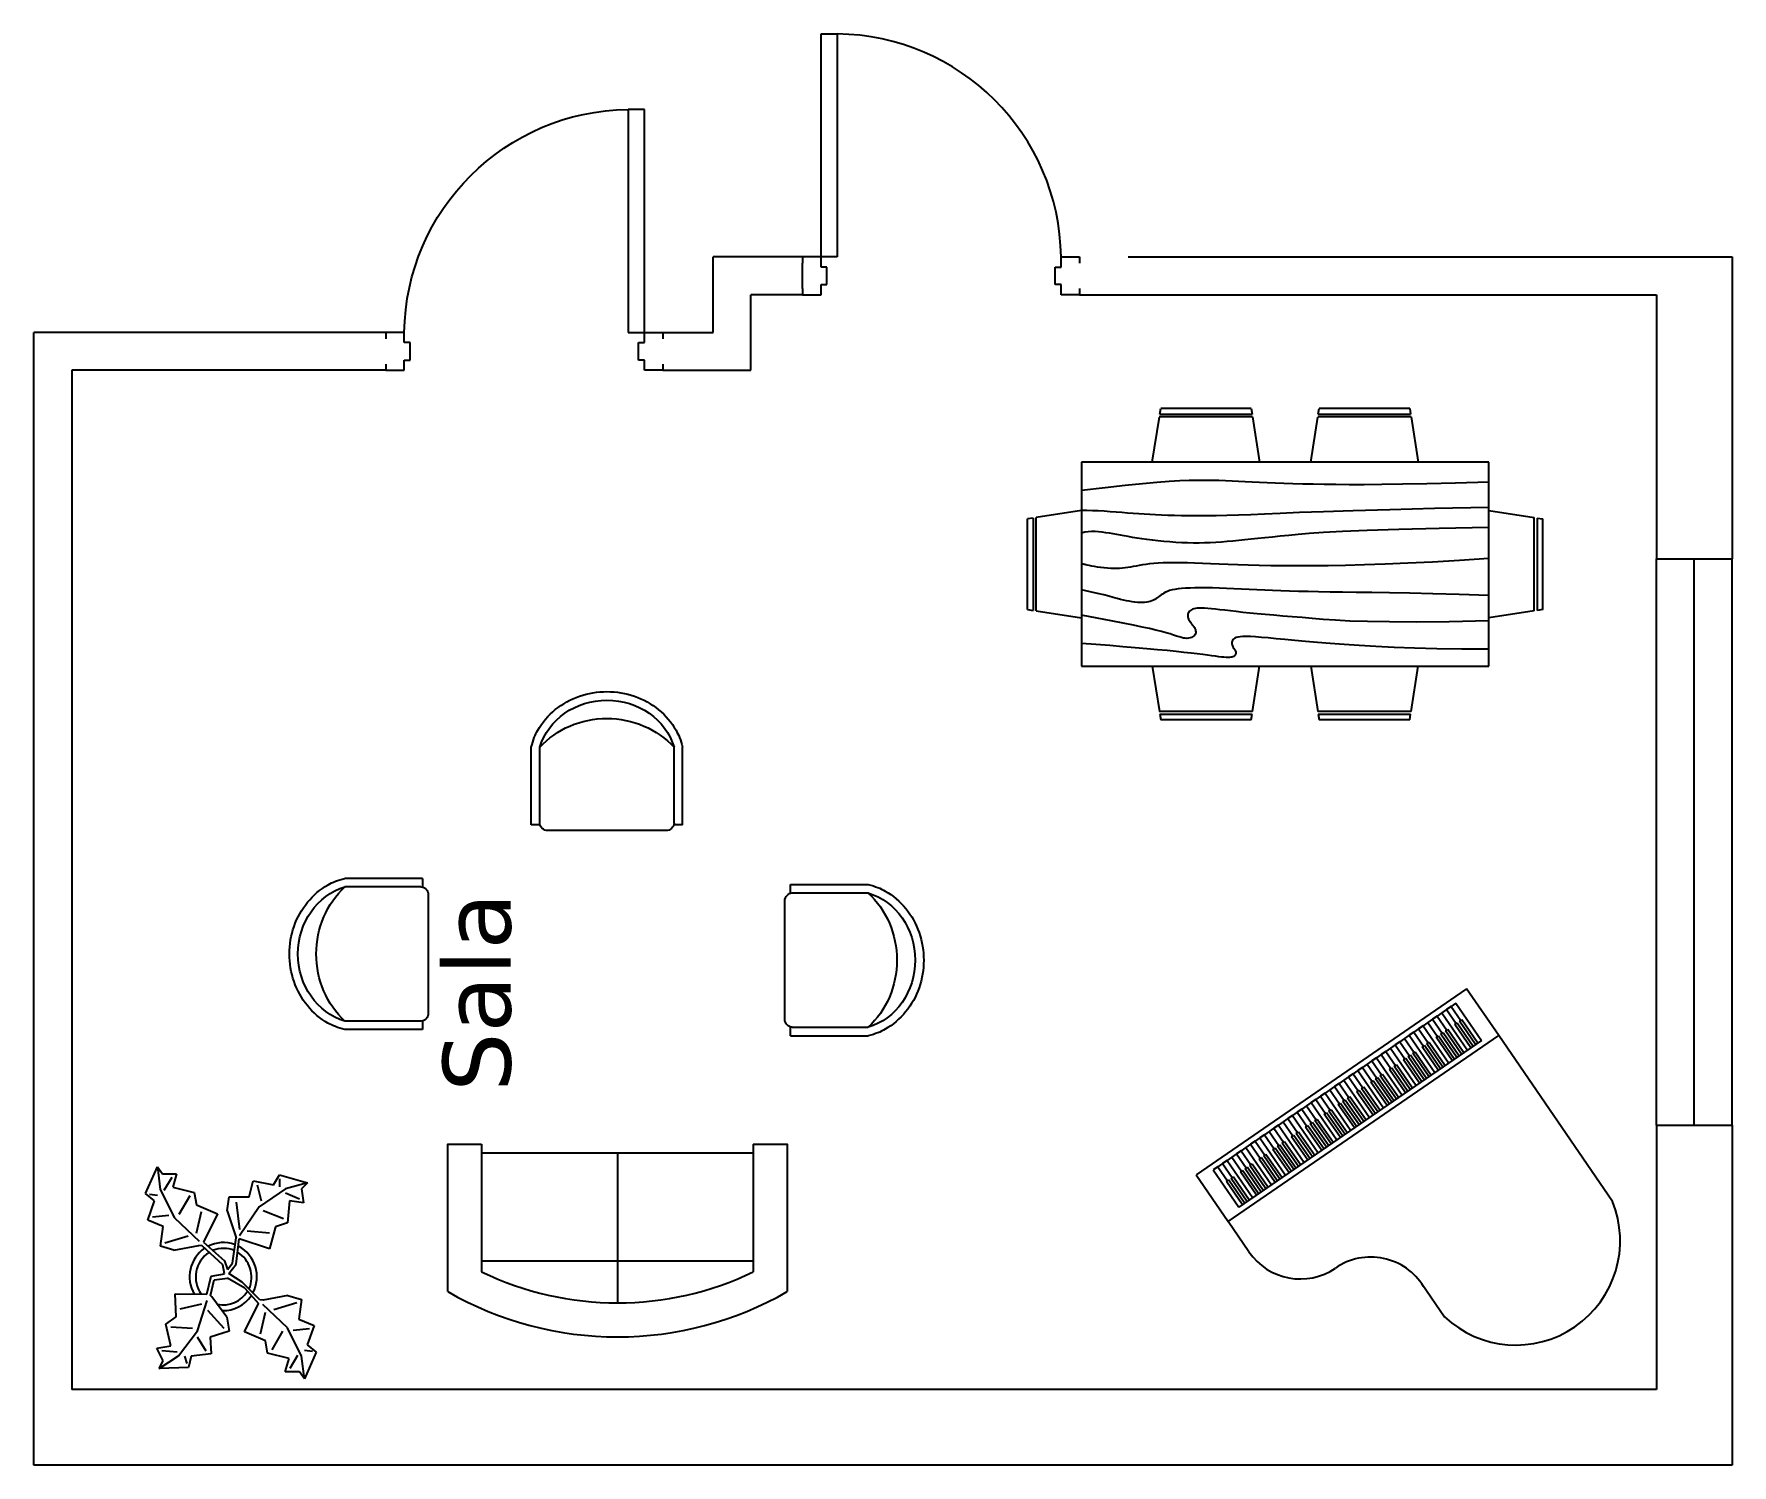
# Model space of a CAD drawing. Header units: millimetres. Extents: x 149.74 to 155.78, y 178.69 to 183.78.
import ezdxf

# ---------------------------------------------------------------- set-up
doc = ezdxf.new("R2010")
doc.units = ezdxf.units.MM
doc.header["$LTSCALE"] = 0.1
for name, color, linetype in [('janela ext', 102, 'Continuous'), ('janela int', 116, 'Continuous'), ('mobilia', 63, 'Continuous'), ('parede', 5, 'Continuous'), ('porta', 150, 'Continuous'), ('Text', 24, 'Continuous')]:
    doc.layers.add(name, color=color, linetype=linetype)
doc.styles.add('true', font='verdana.ttf')

# ---------------------------------------------------------------- blocks, each defined once
blk = doc.blocks.new('Chair4[1]')
for p, q in [((-11.08, -21.14), (-11.08, -9.72)), ((-9.83, -20.9), (-9.83, -9.72)), ((9.93, -20.9), (9.93, -9.72)), ((11.18, -21.14), (11.18, -9.72)), ((-9.81, -21.14), (-11.08, -21.14)), ((8.73, -22), (-8.63, -22)), ((11.18, -21.14), (9.93, -21.14))]:
    blk.add_line(p, q)
at = {"extrusion": (0, 0, -1)}
for centre, major_axis, start_param, end_param in [((0.05, -12.19), (10.24, 0), 3.407738, 6.01704), ((0.05, -17.34), (12.91, 0), 3.841044, 5.583734), ((-8.63, -20.9), (-1.2, 0), 4.712389, 6.283185), ((8.73, -20.9), (-1.2, 0), 3.141593, 4.712389)]:
    blk.add_ellipse(centre, major_axis=major_axis, ratio=0.916667, start_param=start_param, end_param=end_param, dxfattribs=at)
blk.add_open_spline([(-11.08, -9.72), (-10.81, -8.62), (-10.5, -7.91), (-9.47, -6.08), (-8.59, -5.05), (-6.5, -3.35), (-5.29, -2.68), (-2.7, -1.78), (-1.32, -1.55), (1.44, -1.55), (2.82, -1.78), (5.41, -2.68), (6.61, -3.36), (8.7, -5.06), (9.58, -6.09), (10.61, -7.91), (10.91, -8.62), (11.18, -9.72)], degree=3, knots=[3.407738, 3.407738, 3.407738, 3.407738, 3.621898, 3.621898, 3.985533, 3.985533, 4.349168, 4.349168, 4.712803, 4.712803, 5.076438, 5.076438, 5.440073, 5.440073, 5.803708, 5.803708, 6.01704, 6.01704, 6.01704, 6.01704])
blk = doc.blocks.new('Sofa - Roundback Loveseat 5 ft.')
at = {"linetype": 'Continuous'}
for p, q in [((0, -32.44198), (0, -5.99998)), ((-24, -33.99998), (-24, -11.46958)), ((24.00004, -33.99998), (24.00004, -11.46958)), ((-23.9998, -13.38178), (23.99986, -13.38178)), ((-24, -32.44198), (24.00004, -32.44198))]:
    blk.add_line(p, q, dxfattribs=at)
for points in [[(-24, -33.99998), (-30, -33.99998), (-30, -7.99998)], [(30.00004, -7.99998), (30.00004, -33.99998), (24.00004, -33.99998)]]:
    blk.add_lwpolyline(points, dxfattribs=at)
for centre, radius, start, end in [((0, -60.24998), 60.24998, 60.13715, 119.8628), ((0, -61.38438), 55.38444, 64.32083, 115.6792)]:
    blk.add_arc(centre, radius, start, end, dxfattribs=at)
blk = doc.blocks.new('Plant - Rubber or Philodendron')
at = {"linetype": 'Continuous'}
for p, q in [((8.8871, 10.7908), (9.9809, 13.4933)), ((9.9809, 13.4933), (13.3837, 12.301)), ((10.5828, 12.6946), (10.8893, 9.7953)), ((13.3837, 12.301), (14.68, 13.9039)), ((14.5816, 13.2037), (14.3848, 11.8033)), ((14.68, 13.9039), (19.3848, 11.8146)), ((-16.2005, 11.4774), (-13.9899, 8.1064)), ((-16.2005, 11.4774), (-14.8639, 10.7964)), ((-16.0159, 6.3329), (-16.2005, 11.4774)), ((-14.8639, 10.7964), (-12.6195, 11.8975)), ((-13.3174, 8.325), (-13.0735, 11.0065)), ((-12.6195, 11.8975), (-12.1909, 9.4345)), ((-12.1909, 9.4345), (-8.3829, 10.3)), ((-8.8369, 9.409), (-9.0894, 5.6095)), ((-8.3829, 10.3), (-7.0549, 8.501)), ((4.6914, 8.8812), (5.3859, 11.2828)), ((5.3859, 11.2828), (8.8871, 10.7908)), ((5.9878, 10.4842), (7.1971, 6.3869)), ((15.3859, 11.3055), (10.3916, 8.7942)), ((15.7909, 9.1065), (14.8995, 5.3044)), ((15.2875, 10.6053), (17.5907, 9.2105)), ((19.3848, 11.8146), (15.3859, 11.3055)), ((18.1925, 8.4119), (15.7909, 9.1065)), ((19.3848, 11.8146), (18.1868, 10.9119)), ((18.1868, 10.9119), (18.1925, 8.4119)), ((-14.0069, 5.8704), (-16.0159, 6.3329)), ((-15.3434, 6.5514), (-13.9984, 6.9884)), ((-13.9899, 8.1064), (-9.5434, 4.7185)), ((-7.0549, 8.501), (-3.0284, 8.6941)), ((-4.8529, 4.012), (-5.7184, 7.82)), ((-3.0284, 8.6941), (-3.0709, 3.1041)), ((4.6914, 8.8812), (5.5014, 4.4831)), ((10.3916, 8.7942), (6.2847, 4.4028)), ((14.2977, 6.1031), (10.9934, 7.9956)), ((-13.5868, 2.2894), (-14.0069, 5.8704)), ((-13.1329, 3.1804), (-10.6614, 4.727)), ((-9.5434, 4.7185), (-4.1917, 2.9888)), ((-3.0709, 3.1041), (0.0797, 2.3163)), ((2.1141, 0.2298), (5.4346, 3.9146)), ((6.1032, 3.6844), (2.8262, -0.031)), ((5.4346, 3.9146), (5.5014, 4.4831)), ((11.1089, 1.1958), (6.1032, 3.6844)), ((7.7005, 4.8881), (11.5025, 3.9967)), ((12.7005, 4.8994), (11.1089, 1.1958)), ((14.8995, 5.3044), (12.7005, 4.8994)), ((-10.6784, 2.491), (-13.5868, 2.2894)), ((-9.5858, -0.8715), (-10.6784, 2.491)), ((-9.1318, 0.0195), (-5.9793, 2.9025)), ((-7.1228, -0.443), (-3.5248, 2.2131)), ((-3.5248, 2.2131), (-3.3011, 2.4355)), ((-3.3011, 2.4355), (-0.5306, 1.7947)), ((-0.5306, 1.7947), (-0.2255, -0.5527)), ((-0.5306, 1.7947), (-0.5306, 1.7947)), ((0.0797, 2.3163), (0.4866, -0.031)), ((0.4866, -0.031), (2.1141, 0.2298)), ((-7.1228, -0.443), (-9.5858, -0.8715)), ((-2.019, -3.6148), (-0.2255, -0.5527)), ((-0.9375, -3.1608), (0.5883, -0.8135)), ((0.5883, -0.8135), (2.2447, -2.0916)), ((2.8262, -0.031), (1.3003, -0.5527)), ((1.3003, -0.5527), (2.4193, -1.4655)), ((2.2447, -2.0916), (6.7108, -2.6626)), ((2.4193, -1.4655), (6.895, -2.1175)), ((4.943, -7.9659), (6.7108, -2.6626)), ((11.6605, -0.5413), (6.895, -2.1175)), ((12.3677, -6.1981), (7.219, -2.6772)), ((8.3544, -2.7453), (13.1973, -2.1704)), ((11.6605, -0.5413), (14.1354, -0.8948)), ((14.1354, -0.8948), (14.1354, -4.4304)), ((-11.3237, -7.2629), (-9.7321, -3.5593)), ((-9.7321, -3.5593), (-4.7264, -6.0479)), ((-2.019, -3.6148), (-4.7264, -6.0479)), ((-4.0579, -6.2781), (-0.9375, -3.1608)), ((8.125, -4.0768), (7.7715, -7.9659)), ((16.2567, -5.8446), (13.4283, -6.5517)), ((14.1354, -4.4304), (16.9638, -5.1375)), ((16.9638, -5.1375), (16.2567, -8.673)), ((-14.4141, -11.4699), (-13.5228, -7.6679)), ((-13.5228, -7.6679), (-11.3237, -7.2629)), ((-12.921, -8.4665), (-9.6166, -10.359)), ((-6.3237, -7.2516), (-10.1257, -6.3602)), ((-9.0148, -11.1577), (-4.9047, -6.8122)), ((-4.611, -12.8477), (-5.8203, -8.7504)), ((-4.1246, -6.8466), (-4.0579, -6.2781)), ((-3.3146, -11.2447), (-4.1246, -6.8466)), ((8.8321, -9.0266), (4.943, -7.9659)), ((10.2463, -10.4408), (11.6605, -6.9053)), ((15.5496, -10.7943), (12.3677, -6.1981)), ((16.2567, -8.673), (18.0245, -9.7337)), ((-16.8157, -10.7754), (-14.4141, -11.4699)), ((-16.8101, -13.2754), (-16.8157, -10.7754)), ((-13.9107, -12.9688), (-16.2139, -11.574)), ((-14.0091, -13.669), (-9.0148, -11.1577)), ((-3.3146, -11.2447), (-4.0092, -13.6463)), ((9.5392, -11.1479), (8.8321, -9.0266)), ((13.4283, -11.5015), (9.5392, -11.1479)), ((13.0748, -13.9763), (13.4283, -11.5015)), ((14.8425, -10.7943), (13.7819, -13.2692)), ((16.6103, -14.6834), (15.5496, -10.7943)), ((17.3174, -9.7337), (15.9032, -9.7337)), ((18.0245, -9.7337), (16.6103, -14.6834)), ((-18.008, -14.1781), (-16.8101, -13.2754)), ((-18.008, -14.1781), (-14.0091, -13.669)), ((-13.3032, -16.2674), (-18.008, -14.1781)), ((-12.0069, -14.6645), (-13.3032, -16.2674)), ((-13.2048, -15.5672), (-13.008, -14.1668)), ((-8.6042, -15.8568), (-12.0069, -14.6645)), ((-9.206, -15.0581), (-9.5126, -12.1588)), ((-7.5103, -13.1543), (-8.6042, -15.8568)), ((-4.0092, -13.6463), (-7.5103, -13.1543)), ((15.5496, -13.6228), (13.0748, -13.9763)), ((16.6103, -14.6834), (15.5496, -13.6228))]:
    blk.add_line(p, q, dxfattribs=at)
for centre, radius, start, end in [((0, 0), 6.1275, 34.37569, 120.1028), ((-0.0601, -0.2075), 5.2461, 33.82192, 124.9414), ((0.0308, 0.1664), 6, 178.6147, 235.1169), ((0.0308, 0.1664), 5, 168.1647, 238.6725), ((-0.2664, 0.1682), 5.2775, 338.4094, 20.03007), ((-0.098, 0.1364), 6.1288, 341.2017, 26.09184), ((-0.0234, 0.3825), 6.1492, 242.5812, 331.2714), ((-0.1102, 0.4886), 5.2883, 247.3711, 327.472)]:
    blk.add_arc(centre, radius, start, end, dxfattribs=at)
blk = doc.blocks.new('Piano - Baby Grand')
at = {"linetype": 'Continuous'}
for p, q in [((-29, 8.250005), (-29, -27.249995)), ((7, 1.250005), (7, 8.250005)), ((29, -20.749995), (29, -27.249995)), ((-29, -27.249995), (-29, -37.249995)), ((29, -27.249995), (-29, -27.249995)), ((-26, -36.249995), (-26, -28.249995)), ((-26, -28.249995), (26, -28.249995)), ((-25.25, -33.249995), (-25.25, -28.249995)), ((-24.75, -28.249995), (-24.75, -33.249995)), ((-24.25, -33.249995), (-24.25, -28.249995)), ((-23.75, -28.249995), (-23.75, -33.249995)), ((-23, -36.249995), (-23, -28.249995)), ((-22.25, -33.249995), (-22.25, -28.249995)), ((-21.75, -28.249995), (-21.75, -33.249995)), ((-21.25, -33.249995), (-21.25, -28.249995)), ((-20.75, -28.249995), (-20.75, -33.249995)), ((-20.25, -33.249995), (-20.25, -28.249995)), ((-19.75, -28.249995), (-19.75, -33.249995)), ((-19, -36.249995), (-19, -28.249995)), ((-18.25, -33.249995), (-18.25, -28.249995)), ((-17.75, -28.249995), (-17.75, -33.249995)), ((-17.25, -33.249995), (-17.25, -28.249995)), ((-16.75, -28.249995), (-16.75, -33.249995)), ((-16, -36.249995), (-16, -28.249995)), ((-15.25, -33.249995), (-15.25, -28.249995)), ((-14.75, -28.249995), (-14.75, -33.249995)), ((-14.25, -33.249995), (-14.25, -28.249995)), ((-13.75, -28.249995), (-13.75, -33.249995)), ((-13.25, -33.249995), (-13.25, -28.249995)), ((-12.75, -28.249995), (-12.75, -33.249995)), ((-12, -36.249995), (-12, -28.249995)), ((-11.25, -33.249995), (-11.25, -28.249995)), ((-10.75, -28.249995), (-10.75, -33.249995)), ((-10.25, -33.249995), (-10.25, -28.249995)), ((-9.75, -28.249995), (-9.75, -33.249995)), ((-9, -36.249995), (-9, -28.249995)), ((-8.25, -33.249995), (-8.25, -28.249995)), ((-7.75, -28.249995), (-7.75, -33.249995)), ((-7.25, -33.249995), (-7.25, -28.249995)), ((-6.75, -28.249995), (-6.75, -33.249995)), ((-6.25, -33.249995), (-6.25, -28.249995)), ((-5.75, -28.249995), (-5.75, -33.249995)), ((-5, -36.249995), (-5, -28.249995)), ((-4.25, -33.249995), (-4.25, -28.249995)), ((-3.75, -28.249995), (-3.75, -33.249995)), ((-3.25, -33.249995), (-3.25, -28.249995)), ((-2.75, -28.249995), (-2.75, -33.249995)), ((-2, -36.249995), (-2, -28.249995)), ((-1.25, -33.249995), (-1.25, -28.249995)), ((-0.75, -28.249995), (-0.75, -33.249995)), ((-0.25, -33.249995), (-0.25, -28.249995)), ((0.25, -28.249995), (0.25, -33.249995)), ((0.75, -33.249995), (0.75, -28.249995)), ((1.25, -28.249995), (1.25, -33.249995)), ((2, -36.249995), (2, -28.249995)), ((2.75, -33.249995), (2.75, -28.249995)), ((3.25, -28.249995), (3.25, -33.249995)), ((3.75, -33.249995), (3.75, -28.249995)), ((4.25, -28.249995), (4.25, -33.249995)), ((5, -36.249995), (5, -28.249995)), ((5.75, -33.249995), (5.75, -28.249995)), ((6.25, -28.249995), (6.25, -33.249995)), ((6.75, -33.249995), (6.75, -28.249995)), ((7.25, -28.249995), (7.25, -33.249995)), ((7.75, -33.249995), (7.75, -28.249995)), ((8.25, -28.249995), (8.25, -33.249995)), ((9, -36.249995), (9, -28.249995)), ((9.75, -33.249995), (9.75, -28.249995)), ((10.25, -28.249995), (10.25, -33.249995)), ((10.75, -33.249995), (10.75, -28.249995)), ((11.25, -28.249995), (11.25, -33.249995)), ((12, -36.249995), (12, -28.249995)), ((12.75, -33.249995), (12.75, -28.249995)), ((13.25, -28.249995), (13.25, -33.249995)), ((13.75, -33.249995), (13.75, -28.249995)), ((14.25, -28.249995), (14.25, -33.249995)), ((14.75, -33.249995), (14.75, -28.249995)), ((15.25, -28.249995), (15.25, -33.249995)), ((16, -36.249995), (16, -28.249995)), ((16.75, -33.249995), (16.75, -28.249995)), ((17.25, -28.249995), (17.25, -33.249995)), ((17.75, -33.249995), (17.75, -28.249995)), ((18.25, -28.249995), (18.25, -33.249995)), ((19, -36.249995), (19, -28.249995)), ((19.75, -33.249995), (19.75, -28.249995)), ((20.25, -28.249995), (20.25, -33.249995)), ((20.75, -33.249995), (20.75, -28.249995)), ((21.25, -28.249995), (21.25, -33.249995)), ((21.75, -33.249995), (21.75, -28.249995)), ((22.25, -28.249995), (22.25, -33.249995)), ((23, -36.249995), (23, -28.249995)), ((23.75, -33.249995), (23.75, -28.249995)), ((24.25, -28.249995), (24.25, -33.249995)), ((24.75, -33.249995), (24.75, -28.249995)), ((25.25, -28.249995), (25.25, -33.249995)), ((26, -36.249995), (26, -28.249995)), ((29, -37.249995), (29, -27.249995)), ((-25, -33.249995), (-25.25, -33.249995)), ((-24.75, -33.249995), (-25, -33.249995)), ((-25, -36.249995), (-25, -33.249995)), ((-24, -33.249995), (-24.25, -33.249995)), ((-23.75, -33.249995), (-24, -33.249995)), ((-24, -36.249995), (-24, -33.249995)), ((-22, -33.249995), (-22.25, -33.249995)), ((-21.75, -33.249995), (-22, -33.249995)), ((-22, -36.249995), (-22, -33.249995)), ((-21, -33.249995), (-21.25, -33.249995)), ((-20.75, -33.249995), (-21, -33.249995)), ((-21, -36.249995), (-21, -33.249995)), ((-20, -33.249995), (-20.25, -33.249995)), ((-19.75, -33.249995), (-20, -33.249995)), ((-20, -36.249995), (-20, -33.249995)), ((-18, -33.249995), (-18.25, -33.249995)), ((-17.75, -33.249995), (-18, -33.249995)), ((-18, -36.249995), (-18, -33.249995)), ((-17, -33.249995), (-17.25, -33.249995)), ((-16.75, -33.249995), (-17, -33.249995)), ((-17, -36.249995), (-17, -33.249995)), ((-15, -33.249995), (-15.25, -33.249995)), ((-14.75, -33.249995), (-15, -33.249995)), ((-15, -36.249995), (-15, -33.249995)), ((-14, -33.249995), (-14.25, -33.249995)), ((-13.75, -33.249995), (-14, -33.249995)), ((-14, -36.249995), (-14, -33.249995)), ((-13, -33.249995), (-13.25, -33.249995)), ((-12.75, -33.249995), (-13, -33.249995)), ((-13, -36.249995), (-13, -33.249995)), ((-11, -33.249995), (-11.25, -33.249995)), ((-10.75, -33.249995), (-11, -33.249995)), ((-11, -36.249995), (-11, -33.249995)), ((-10, -33.249995), (-10.25, -33.249995)), ((-9.75, -33.249995), (-10, -33.249995)), ((-10, -36.249995), (-10, -33.249995)), ((-8, -33.249995), (-8.25, -33.249995)), ((-7.75, -33.249995), (-8, -33.249995)), ((-8, -36.249995), (-8, -33.249995)), ((-7, -33.249995), (-7.25, -33.249995)), ((-6.75, -33.249995), (-7, -33.249995)), ((-7, -36.249995), (-7, -33.249995)), ((-6, -33.249995), (-6.25, -33.249995)), ((-5.75, -33.249995), (-6, -33.249995)), ((-6, -36.249995), (-6, -33.249995)), ((-4, -33.249995), (-4.25, -33.249995)), ((-3.75, -33.249995), (-4, -33.249995)), ((-4, -36.249995), (-4, -33.249995)), ((-3, -33.249995), (-3.25, -33.249995)), ((-2.75, -33.249995), (-3, -33.249995)), ((-3, -36.249995), (-3, -33.249995)), ((-1, -33.249995), (-1.25, -33.249995)), ((-0.75, -33.249995), (-1, -33.249995)), ((-1, -36.249995), (-1, -33.249995)), ((0, -33.249995), (-0.25, -33.249995)), ((0.25, -33.249995), (0, -33.249995)), ((0, -36.249995), (0, -33.249995)), ((1, -33.249995), (0.75, -33.249995)), ((1.25, -33.249995), (1, -33.249995)), ((1, -36.249995), (1, -33.249995)), ((3, -33.249995), (2.75, -33.249995)), ((3.25, -33.249995), (3, -33.249995)), ((3, -36.249995), (3, -33.249995)), ((4, -33.249995), (3.75, -33.249995)), ((4.25, -33.249995), (4, -33.249995)), ((4, -36.249995), (4, -33.249995)), ((6, -33.249995), (5.75, -33.249995)), ((6.25, -33.249995), (6, -33.249995)), ((6, -36.249995), (6, -33.249995)), ((7, -33.249995), (6.75, -33.249995)), ((7.25, -33.249995), (7, -33.249995)), ((7, -36.249995), (7, -33.249995)), ((8, -33.249995), (7.75, -33.249995)), ((8.25, -33.249995), (8, -33.249995)), ((8, -36.249995), (8, -33.249995)), ((10, -33.249995), (9.75, -33.249995)), ((10.25, -33.249995), (10, -33.249995)), ((10, -36.249995), (10, -33.249995)), ((11, -33.249995), (10.75, -33.249995)), ((11.25, -33.249995), (11, -33.249995)), ((11, -36.249995), (11, -33.249995)), ((13, -33.249995), (12.75, -33.249995)), ((13.25, -33.249995), (13, -33.249995)), ((13, -36.249995), (13, -33.249995)), ((14, -33.249995), (13.75, -33.249995)), ((14.25, -33.249995), (14, -33.249995)), ((14, -36.249995), (14, -33.249995)), ((15, -33.249995), (14.75, -33.249995)), ((15.25, -33.249995), (15, -33.249995)), ((15, -36.249995), (15, -33.249995)), ((17, -33.249995), (16.75, -33.249995)), ((17.25, -33.249995), (17, -33.249995)), ((17, -36.249995), (17, -33.249995)), ((18, -33.249995), (17.75, -33.249995)), ((18.25, -33.249995), (18, -33.249995)), ((18, -36.249995), (18, -33.249995)), ((20, -33.249995), (19.75, -33.249995)), ((20.25, -33.249995), (20, -33.249995)), ((20, -36.249995), (20, -33.249995)), ((21, -33.249995), (20.75, -33.249995)), ((21.25, -33.249995), (21, -33.249995)), ((21, -36.249995), (21, -33.249995)), ((22, -33.249995), (21.75, -33.249995)), ((22.25, -33.249995), (22, -33.249995)), ((22, -36.249995), (22, -33.249995)), ((24, -33.249995), (23.75, -33.249995)), ((24.25, -33.249995), (24, -33.249995)), ((24, -36.249995), (24, -33.249995)), ((25, -33.249995), (24.75, -33.249995)), ((25.25, -33.249995), (25, -33.249995)), ((25, -36.249995), (25, -33.249995)), ((-29, -37.249995), (29, -37.249995)), ((-26, -36.249995), (-25, -36.249995)), ((-25, -36.249995), (-24, -36.249995)), ((-24, -36.249995), (-23, -36.249995)), ((-23, -36.249995), (-22, -36.249995)), ((-22, -36.249995), (-21, -36.249995)), ((-21, -36.249995), (-20, -36.249995)), ((-20, -36.249995), (-19, -36.249995)), ((-19, -36.249995), (-18, -36.249995)), ((-18, -36.249995), (-17, -36.249995)), ((-17, -36.249995), (-16, -36.249995)), ((-16, -36.249995), (-15, -36.249995)), ((-15, -36.249995), (-14, -36.249995)), ((-14, -36.249995), (-13, -36.249995)), ((-13, -36.249995), (-12, -36.249995)), ((-12, -36.249995), (-11, -36.249995)), ((-11, -36.249995), (-10, -36.249995)), ((-10, -36.249995), (-9, -36.249995)), ((-9, -36.249995), (-8, -36.249995)), ((-8, -36.249995), (-7, -36.249995)), ((-7, -36.249995), (-6, -36.249995)), ((-6, -36.249995), (-5, -36.249995)), ((-5, -36.249995), (-4, -36.249995)), ((-4, -36.249995), (-3, -36.249995)), ((-3, -36.249995), (-2, -36.249995)), ((-2, -36.249995), (-1, -36.249995)), ((-1, -36.249995), (0, -36.249995)), ((0, -36.249995), (1, -36.249995)), ((1, -36.249995), (2, -36.249995)), ((2, -36.249995), (3, -36.249995)), ((3, -36.249995), (4, -36.249995)), ((4, -36.249995), (5, -36.249995)), ((5, -36.249995), (6, -36.249995)), ((6, -36.249995), (7, -36.249995)), ((7, -36.249995), (8, -36.249995)), ((8, -36.249995), (9, -36.249995)), ((9, -36.249995), (10, -36.249995)), ((10, -36.249995), (11, -36.249995)), ((11, -36.249995), (12, -36.249995)), ((12, -36.249995), (13, -36.249995)), ((13, -36.249995), (14, -36.249995)), ((14, -36.249995), (15, -36.249995)), ((15, -36.249995), (16, -36.249995)), ((16, -36.249995), (17, -36.249995)), ((17, -36.249995), (18, -36.249995)), ((18, -36.249995), (19, -36.249995)), ((19, -36.249995), (20, -36.249995)), ((20, -36.249995), (21, -36.249995)), ((21, -36.249995), (22, -36.249995)), ((22, -36.249995), (23, -36.249995)), ((23, -36.249995), (24, -36.249995)), ((24, -36.249995), (25, -36.249995)), ((25, -36.249995), (26, -36.249995))]:
    blk.add_line(p, q, dxfattribs=at)
for centre, radius, start, end in [((-11, 4.327585), 18.42241, 12.29325, 167.7067), ((18, 1.250005), 11, 177.3974, 270), ((18, -20.749995), 11, 0, 90)]:
    blk.add_arc(centre, radius, start, end, dxfattribs=at)
blk = doc.blocks.new('Dining Set - 36 x 72 in.')
at = {"linetype": 'Continuous'}
for p, q in [((-22, 27.5), (-22.1562, 26.50042)), ((-22, 27.5), (-6, 27.5)), ((-5.8437, 26.49966), (-6, 27.5)), ((6, 27.5), (5.8438, 26.50042)), ((6, 27.5), (22, 27.5)), ((22.1563, 26.49966), (22, 27.5)), ((-22.2343, 26.00059), (-23.4847, 17.99762)), ((-22.2304, 26), (-5.7608, 26)), ((-5.8416, 26.5), (-22.1534, 26.5)), ((-4.5152, 17.99762), (-5.7655, 25.99926)), ((5.7657, 26.00059), (4.5153, 17.99762)), ((5.7696, 26), (22.2392, 26)), ((22.1584, 26.5), (5.8466, 26.5)), ((23.4848, 17.99762), (22.2345, 25.99926)), ((36, 18), (-36, 18)), ((-36, 18), (-36, -18)), ((36, -18), (36, 18)), ((-44.0006, 8.23428), (-35.9976, 9.48474)), ((44.0006, 8.23428), (35.9976, 9.48474)), ((-45.5, 8), (-44.5004, 8.15617)), ((-45.5, 8), (-45.5, -8)), ((-44.5, -8.15843), (-44.5, 8.15338)), ((-44, 8.23041), (-44, -8.23915)), ((44, 8.23041), (44, -8.23915)), ((44.5, -8.15843), (44.5, 8.15338)), ((45.5, 8), (44.5005, 8.15617)), ((45.5, 8), (45.5, -8)), ((-44.4997, -8.15631), (-45.5, -8)), ((-35.9976, -9.48476), (-43.9993, -8.2345)), ((35.9976, -9.48476), (43.9993, -8.2345)), ((44.4997, -8.15631), (45.5, -8)), ((-22.2343, -26.0006), (-23.4847, -17.99762)), ((-4.5152, -17.99762), (-5.7655, -25.99928)), ((5.7657, -26.0006), (4.5153, -17.99762)), ((23.4848, -17.99762), (22.2345, -25.99928)), ((-36, -18), (36, -18)), ((-22.2304, -26), (-5.7608, -26)), ((-22, -27.5), (-22.1562, -26.50044)), ((-5.8416, -26.5), (-22.1534, -26.5)), ((-5.8437, -26.49967), (-6, -27.5)), ((5.7696, -26), (22.2392, -26)), ((6, -27.5), (5.8438, -26.50044)), ((22.1584, -26.5), (5.8466, -26.5)), ((22.1563, -26.49967), (22, -27.5)), ((-22, -27.5), (-6, -27.5)), ((6, -27.5), (22, -27.5))]:
    blk.add_line(p, q, dxfattribs=at)
for points in [[(-36, 15), (-31.1772, 14.97754), (-26.8079, 14.91406), (-22.8538, 14.81543), (-19.276, 14.6875), (-16.0362, 14.53613), (-13.0957, 14.36718), (-10.4159, 14.18652), (-7.9583, 14), (-5.6904, 13.81315), (-3.6035, 13.63021), (-1.6954, 13.45508), (0.0365, 13.29166), (1.5945, 13.14388), (2.9811, 13.01562), (4.1988, 12.9108), (5.25, 12.83333), (6.1393, 12.78613), (6.8802, 12.76823), (7.4883, 12.77767), (7.9792, 12.8125), (8.3685, 12.87077), (8.6719, 12.95052), (8.9049, 13.0498), (9.0833, 13.16666), (9.2205, 13.29899), (9.3216, 13.44401), (9.3895, 13.59879), (9.4271, 13.76041), (9.4373, 13.92594), (9.4232, 14.09245), (9.3875, 14.257), (9.3333, 14.41666), (9.2638, 14.56917), (9.1836, 14.71484), (9.0975, 14.85465), (9.0104, 14.98958), (8.9272, 15.1206), (8.8529, 15.2487), (8.7922, 15.37483), (8.75, 15.5), (8.7305, 15.62467), (8.7344, 15.74739), (8.7617, 15.86621), (8.8125, 15.97916), (8.8867, 16.08431), (8.9844, 16.17968), (9.1055, 16.26334), (9.25, 16.33333), (9.4189, 16.38802), (9.6172, 16.42708), (9.8506, 16.45052), (10.125, 16.45833), (10.4463, 16.45052), (10.8203, 16.42708), (11.2529, 16.38802), (11.75, 16.33333), (12.3184, 16.26318), (12.9694, 16.17838), (13.7151, 16.07991), (14.5677, 15.96875), (15.5395, 15.84586), (16.6426, 15.71224), (17.8893, 15.56884), (19.2917, 15.41666), (20.859, 15.25667), (22.5879, 15.08984), (24.4721, 14.91715), (26.5052, 14.73958), (28.6809, 14.5581), (30.9929, 14.3737), (33.4347, 14.18733), (36, 14)], [(-36, 10), (-28.9766, 10.14274), (-23.1725, 10.20442), (-18.4241, 10.19775), (-14.5677, 10.13541), (-11.4399, 10.03011), (-8.877, 9.89453), (-6.7154, 9.74137), (-4.7917, 9.58333), (-2.9698, 9.43082), (-1.2246, 9.28515), (0.4415, 9.14534), (2.026, 9.01041), (3.5266, 8.87939), (4.9408, 8.7513), (6.266, 8.62516), (7.5, 8.5), (8.6411, 8.37549), (9.6914, 8.2539), (10.6538, 8.13818), (11.5312, 8.03125), (12.3267, 7.93603), (13.043, 7.85547), (13.6831, 7.79248), (14.25, 7.75), (14.7471, 7.7303), (15.1797, 7.73307), (15.5537, 7.75732), (15.875, 7.80208), (16.1494, 7.86637), (16.3828, 7.94922), (16.5811, 8.04964), (16.75, 8.16666), (16.8944, 8.29915), (17.0143, 8.44531), (17.1089, 8.60319), (17.1771, 8.77083), (17.218, 8.94629), (17.2305, 9.1276), (17.2137, 9.31282), (17.1667, 9.5), (17.0895, 9.6875), (16.987, 9.875), (16.8649, 10.0625), (16.7292, 10.25), (16.5856, 10.4375), (16.4401, 10.625), (16.2985, 10.8125), (16.1667, 11), (16.05, 11.18733), (15.9518, 11.3737), (15.8752, 11.5581), (15.8229, 11.73958), (15.798, 11.91715), (15.8034, 12.08984), (15.842, 12.25667), (15.9167, 12.41666), (16.0295, 12.56836), (16.1784, 12.70833), (16.3605, 12.83268), (16.5729, 12.9375), (16.8127, 13.01888), (17.0768, 13.07291), (17.3625, 13.0957), (17.6667, 13.08333), (17.9894, 13.03312), (18.3418, 12.94726), (18.7382, 12.82918), (19.1927, 12.68229), (19.7195, 12.51001), (20.3327, 12.31575), (21.0465, 12.10294), (21.875, 11.875), (22.8357, 11.63354), (23.959, 11.37304), (25.2786, 11.08618), (26.8282, 10.76562), (28.6414, 10.40405), (30.752, 9.99414), (33.1936, 9.52856), (36, 9)], [(-36, 5.5), (-30.7157, 5.3348), (-26.069, 5.20963), (-21.9946, 5.11767), (-18.4271, 5.05208), (-15.3009, 5.00602), (-12.5508, 4.97265), (-10.1112, 4.94515), (-7.9167, 4.91666), (-5.909, 4.88167), (-4.0586, 4.83984), (-2.3429, 4.79215), (-0.7396, 4.73958), (0.7739, 4.6831), (2.22, 4.6237), (3.6213, 4.56233), (5, 4.5), (6.373, 4.43782), (7.7344, 4.3776), (9.0723, 4.32129), (10.375, 4.27083), (11.6309, 4.22819), (12.8281, 4.19531), (13.9551, 4.17415), (15, 4.16666), (15.954, 4.17448), (16.819, 4.19791), (17.6001, 4.23698), (18.3021, 4.29166), (18.9299, 4.36198), (19.4883, 4.44791), (19.9823, 4.54948), (20.4167, 4.66666), (20.7969, 4.79899), (21.1302, 4.94401), (21.4245, 5.09879), (21.6875, 5.26041), (21.9271, 5.42594), (22.1511, 5.59245), (22.3672, 5.757), (22.5834, 5.91666), (22.8065, 6.06868), (23.0404, 6.21093), (23.2879, 6.34147), (23.5521, 6.45833), (23.8358, 6.55957), (24.142, 6.64323), (24.4735, 6.70735), (24.8334, 6.75), (25.2235, 6.76969), (25.642, 6.76692), (26.0858, 6.74267), (26.5521, 6.69791), (27.0379, 6.63362), (27.5404, 6.55078), (28.0565, 6.45036), (28.5834, 6.33333), (29.1242, 6.19987), (29.7071, 6.04687), (30.3661, 5.87044), (31.1354, 5.66666), (32.0493, 5.43164), (33.142, 5.16146), (34.4475, 4.85221), (36, 4.5)], [(-36, -1), (-30.7915, -0.6591), (-26.0195, -0.38216), (-21.6519, -0.16284), (-17.6563, 0.00521), (-14.0005, 0.12833), (-10.6523, 0.21289), (-7.5796, 0.26522), (-4.75, 0.29166), (-2.134, 0.29793), (0.2878, 0.28711), (2.5317, 0.26163), (4.6146, 0.22396), (6.5529, 0.17651), (8.3633, 0.12174), (10.0623, 0.06209), (11.6667, 0), (13.1899, -0.06201), (14.6341, -0.1211), (15.9982, -0.17432), (17.2813, -0.21875), (18.4823, -0.25147), (19.6003, -0.26953), (20.6343, -0.27002), (21.5834, -0.25), (22.4481, -0.20768), (23.2357, -0.14584), (23.9549, -0.06836), (24.6146, 0.02083), (25.2235, 0.11784), (25.7904, 0.21875), (26.3241, 0.31966), (26.8334, 0.41666), (27.3265, 0.50618), (27.8099, 0.58593), (28.2894, 0.65397), (28.7709, 0.70833), (29.2601, 0.74707), (29.763, 0.76823), (30.2855, 0.76985), (30.8334, 0.75), (31.4088, 0.70784), (31.9994, 0.64713), (32.589, 0.57275), (33.1615, 0.48958), (33.7008, 0.4025), (34.1908, 0.3164), (34.6153, 0.23616), (34.9584, 0.16666), (35.2099, 0.11165), (35.3848, 0.07031), (35.504, 0.04069), (35.5886, 0.02083), (35.6594, 0.00879), (35.7377, 0.0026), (35.8442, 0.00032), (36, 0)], [(-36, -6.5), (-27.1843, -6.31267), (-20.084, -6.1263), (-14.469, -5.9419), (-10.1094, -5.76042), (-6.7752, -5.58285), (-4.2363, -5.41016), (-2.2629, -5.24333), (-0.625, -5.08334), (0.8708, -4.93099), (2.2715, -4.78646), (3.5872, -4.64974), (4.8281, -4.52084), (6.0046, -4.39974), (7.127, -4.28646), (8.2053, -4.18099), (9.25, -4.08334), (10.2705, -3.99382), (11.2734, -3.91407), (12.2647, -3.84603), (13.25, -3.79167), (14.2354, -3.75293), (15.2266, -3.73177), (16.2295, -3.73015), (17.25, -3.75), (18.2912, -3.79248), (19.3451, -3.85547), (20.4009, -3.93604), (21.4479, -4.03125), (22.4754, -4.13819), (23.4727, -4.25391), (24.4289, -4.37549), (25.3334, -4.5), (26.1785, -4.62492), (26.9694, -4.74935), (27.7145, -4.87281), (28.4219, -4.99479), (29.1, -5.11483), (29.7572, -5.23242), (30.4016, -5.34709), (31.0417, -5.45834), (31.6837, -5.56437), (32.3262, -5.65821), (32.9658, -5.73153), (33.599, -5.77604), (34.2224, -5.78345), (34.8327, -5.74545), (35.4264, -5.65373), (36, -5.5)], [(-36, -10), (-26.4022, -9.81299), (-18.4675, -9.62891), (-11.9839, -9.45069), (-6.7396, -9.28125), (-2.5226, -9.12354), (0.8789, -8.98047), (3.6769, -8.85498), (6.0833, -8.75), (8.2767, -8.66765), (10.3021, -8.60677), (12.1712, -8.56543), (13.8958, -8.54167), (15.4876, -8.53353), (16.9583, -8.53907), (18.3197, -8.55632), (19.5834, -8.58334), (20.7616, -8.61841), (21.8685, -8.66081), (22.9188, -8.71004), (23.9271, -8.76563), (24.9081, -8.82707), (25.8763, -8.89388), (26.8465, -8.96558), (27.8334, -9.04167), (28.8474, -9.12118), (29.8828, -9.20117), (30.93, -9.27824), (31.9792, -9.34896), (33.0205, -9.40991), (34.0443, -9.45768), (35.0407, -9.48885), (36, -9.5)], [(-36, -14.5), (-30.0881, -14.33513), (-25.0332, -14.21224), (-20.7312, -14.12647), (-17.0781, -14.07292), (-13.97, -14.04671), (-11.3027, -14.04297), (-8.9724, -14.05681), (-6.875, -14.08334), (-4.9224, -14.11833), (-3.0905, -14.16016), (-1.3709, -14.20785), (0.2448, -14.26042), (1.7647, -14.3169), (3.1973, -14.3763), (4.5507, -14.43767), (5.8333, -14.5), (7.0554, -14.5621), (8.235, -14.62175), (9.3922, -14.67652), (10.5469, -14.72396), (11.7192, -14.76164), (12.929, -14.78711), (14.1965, -14.79794), (15.5417, -14.79167), (16.9933, -14.76424), (18.6152, -14.70508), (20.4804, -14.60197), (22.6615, -14.44271), (25.2312, -14.21509), (28.2624, -13.9069), (31.8277, -13.50594), (36, -13)]]:
    blk.add_lwpolyline(points, dxfattribs=at)
blk = doc.blocks.new('porta_60')
for p, q in [((-0.975, 0.1114), (-0.975, 1.0524)), ((-0.975, 1.0524), (-0.9094, 1.0524)), ((-0.9094, 1.0524), (-0.9094, 0.1524)), ((-0.9094, 0.1524), (-1.05, 0.1524)), ((-1.05, 0.1524), (-1.05, 0.1272)), ((-0.0055, 0.1524), (0.0695, 0.1524)), ((-0.0055, 0.1114), (-0.0055, 0.1524)), ((0.0695, 0.1524), (0.0695, 0.1272)), ((-0.9516, 0.1114), (-0.975, 0.1114)), ((-0.9516, 0.041), (-0.9516, 0.1114)), ((-0.0289, 0.041), (-0.0289, 0.1114)), ((-0.0289, 0.1114), (-0.0055, 0.1114)), ((-1.05, 0.0245), (-1.05, 0)), ((-1.05, 0), (-0.975, 0)), ((-0.975, 0), (-0.975, 0.041)), ((-0.975, 0.041), (-0.9516, 0.041)), ((-0.0055, 0.041), (-0.0289, 0.041)), ((-0.0055, 0), (-0.0055, 0.041)), ((0.0695, 0), (-0.0055, 0)), ((0.0695, 0.0245), (0.0695, 0))]:
    blk.add_line(p, q)
at = {"flags": 128}
blk.add_lwpolyline([(-0.0055, 0.1524, 0.407249), (-0.9094, 1.0524)], format="xyb", dxfattribs=at)

msp = doc.modelspace()

# ---------------------------------------------------------------- linework, layer by layer
at = {"layer": 'janela ext'}
for p, q in [((155.5108, 179.8992), (155.5108, 181.9127)), ((155.7793, 179.8992), (155.7793, 181.9127))]:
    msp.add_line(p, q, dxfattribs=at)
at = {"layer": 'janela int'}
msp.add_line((155.645, 179.8992), (155.645, 181.9127), dxfattribs=at)
at = {"layer": 'parede'}
for p, q in [((152.1551, 182.7181), (152.1551, 182.9865)), ((152.5964, 182.9865), (152.1551, 182.9865)), ((152.4726, 182.8739), (152.4726, 182.9643)), ((153.6316, 182.9865), (155.7793, 182.9865)), ((155.7793, 182.9865), (155.7793, 181.9127)), ((152.2893, 182.5838), (152.2893, 182.8523)), ((152.4726, 182.8523), (152.2893, 182.8523)), ((153.4586, 182.8523), (155.5108, 182.8523)), ((155.5108, 182.8523), (155.5108, 181.9127)), ((149.7389, 178.6912), (149.7389, 182.7181)), ((150.9902, 182.7181), (149.7389, 182.7181)), ((151.9762, 182.7181), (152.1551, 182.7181)), ((149.8732, 182.5838), (149.8732, 178.9596)), ((150.9902, 182.5838), (149.8732, 182.5838)), ((151.9762, 182.5838), (152.2893, 182.5838)), ((155.5108, 181.9127), (155.7793, 181.9127)), ((155.5108, 179.8992), (155.7793, 179.8992)), ((155.5108, 179.8992), (155.5108, 178.9596)), ((155.7793, 179.8992), (155.7793, 178.6912)), ((155.5108, 178.9596), (149.8732, 178.9596)), ((155.7793, 178.6912), (149.7389, 178.6912))]:
    msp.add_line(p, q, dxfattribs=at)

# ---------------------------------------------------------------- block references
at = {"layer": 'mobilia'}
for name, p, xscale, yscale, zscale, rotation in [('Dining Set - 36 x 72 in.', (154.1898, 181.8939), 0.02013446486442243, 0.02013446486442243, 0.02013446486442243, 180), ('Chair4[1]', (150.6101, 180.5069), 0.0241613578372767, 0.0241613578372767, 0.0241613578372767, 90), ('Chair4[1]', (152.9414, 180.4875), 0.0241613578372767, 0.0241613578372767, 0.0241613578372767, 270), ('Piano - Baby Grand', (154.7785, 179.435), 0.02013446486444661, 0.02013446486444661, 0.02013446486444661, 214.4811245514115), ('Sofa - Roundback Loveseat 5 ft.', (151.8146, 179.1469), 0.02013446486442243, 0.02013446486442243, 0.02013446486442243, 180), ('Plant - Rubber or Philodendron', (150.4158, 179.3606), 0.02013446486437711, 0.02013446486437711, 0.02013446486437711, 90)]:
    msp.add_blockref(name, p, dxfattribs=dict(at, xscale=xscale, yscale=yscale, zscale=zscale, rotation=rotation))
at = {"layer": 'mobilia', "xscale": 0.02416135783724649, "yscale": 0.02416135783724649, "zscale": 0.02416135783724649}
msp.add_blockref('Chair4[1]', (151.7758, 181.4784), dxfattribs=at)
at = {"layer": 'porta'}
for p, xscale, yscale, zscale in [((153.3974, 182.8523), 0.8807727412246561, 0.8807727412246561, 0.8807727412246561), ((151.0514, 182.5838), -0.8807727412246561, 0.8807727412246712, 0.8807727412246616)]:
    msp.add_blockref('porta_60', p, dxfattribs=dict(at, xscale=xscale, yscale=yscale, zscale=zscale))

# ---------------------------------------------------------------- texts
at = {"layer": 'Text', "style": 'true'}
msp.add_text('Sala ', height=0.24161, rotation=90, dxfattribs=at).set_placement((151.4344, 180.0182))

doc.saveas('drawing.dxf')
